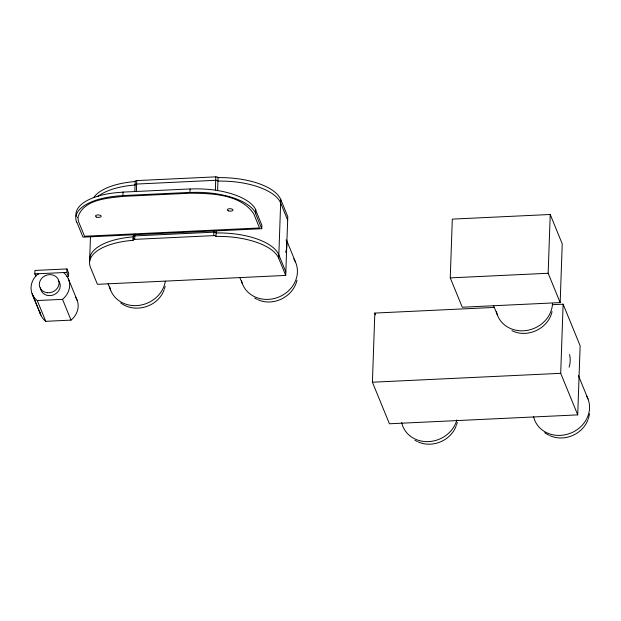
<?xml version="1.0" encoding="UTF-8"?>
<svg xmlns="http://www.w3.org/2000/svg" width="621" height="621" viewBox="0 0 621 621"><rect width="100%" height="100%" fill="white"/><g stroke="black" fill="none" stroke-linecap="round" stroke-linejoin="round"><path stroke-width="0.93" d="M35.824 276.353L34.823 273.908L34.939 270.445L66.952 268.932L68.621 273.007L68.496 276.469L66.812 276.547M68.496 276.469L66.827 272.394L66.952 268.932M89.665 259.423L90.472 236.368M134.842 191.672L135.192 181.495A1.91 0.815 2 0 1 136.744 180.587L215.829 176.853A1.91 0.815 2 0 1 218.041 177.575L218.064 177.637A57.396 24.53 2 0 1 280.77 199.535L287.779 216.651L285.722 275.429L97.427 284.325L90.425 267.209A57.396 24.53 2 0 1 133.166 240.319L133.368 234.435M133.166 240.319L133.142 240.265A1.91 0.815 2 0 1 134.695 239.364L134.881 233.985M136.356 191.726L136.744 180.587M285.722 275.429L278.72 258.313A57.396 24.53 2 0 0 216.015 236.407A1.91 0.815 2 0 0 213.771 235.623L213.966 230.251M215.371 189.917L215.829 176.853M216.015 236.407L216.217 230.515M217.606 190.818L218.041 177.575M261.751 228.707L261.876 225.244L255.705 210.162L255.58 213.616L261.751 228.707L82.973 237.152L76.802 222.062M278.72 258.313L280.77 199.535M552.504 304.678L563.123 304.174L580.138 345.742L577.724 414.882L389.429 423.778L372.414 382.21L374.828 313.069L494.564 307.411M450.256 277.882L452.305 219.112L550.222 214.486L562.23 243.828L560.173 302.598L462.265 307.224L450.256 277.882L548.164 273.263L560.173 302.598M548.164 273.263L550.222 214.486M577.724 414.882L560.709 373.322L563.123 304.174M589.593 413.765L588.382 418.616M164.456 288.843L165.194 286.436M296.993 280.211C293.291 296.877 273.193 306.844 257.707 299.609M456.575 424.842L457.312 422.435M552.069 311.618C548.304 328.641 527.501 338.538 511.937 330.659M164.107 289.72C158.246 306.782 135.106 313.815 120.715 302.955M456.218 425.719C450.986 440.607 432.34 448.447 418.026 441.834M588.025 419.493C582.793 434.382 564.147 442.222 549.826 435.608M134.695 239.364L213.771 235.623M34.823 273.908L66.827 272.394M38.401 274.257L38.192 273.745A19.608 17.411 -22.3 0 0 37.26 300.541L62.519 299.345L71.027 320.125L45.76 321.321A19.608 17.411 -22.3 0 1 39.822 311.734M372.414 382.21L560.709 373.322M548.98 435.243L544.633 432.728M254.61 298.088L256.861 299.244M414.921 440.32L417.172 441.469M239.869 277.587L242.4 283.766M108.062 283.813L110.592 289.991M578.454 375.62L588.002 398.946M493.555 305.625L497.545 315.375M374.828 313.069L375.558 314.839M287.655 220.113L280.653 202.997A57.396 24.53 2 0 0 217.948 181.091A1.91 0.815 2 0 0 215.704 180.307L136.62 184.049A1.91 0.815 2 0 0 135.075 184.949L135.099 185.004A57.396 24.53 2 0 0 97.908 196.477M286.77 240.676L295.526 262.085M285.846 271.967L278.837 254.858A57.396 24.53 2 0 0 216.131 232.953L216.116 232.898A1.91 0.815 2 0 0 213.896 232.169L134.811 235.902A1.91 0.815 2 0 0 133.267 236.811L133.282 236.865A57.396 24.53 2 0 0 89.766 260.89M135.192 181.495L135.215 181.549A57.396 24.53 2 0 0 93.88 197.346M68.294 278.619L77.159 300.277M37.26 300.541L45.76 321.321M32.424 294.47L40.924 315.251M32.059 293.601L40.567 314.381M132.809 238.782A55.564 23.745 2 0 1 134.012 238.643M286.134 239.822A28.698 25.477 -22.3 0 1 285.676 252.413M293.756 258.81A28.698 25.477 -22.3 0 1 278.976 296.97A28.698 25.477 -22.3 0 1 241.445 280.529M165.349 281.189A28.698 25.477 -22.3 0 1 138.087 305.493A28.698 25.477 -22.3 0 1 109.638 286.755M189.995 192.502A56.402 24.103 2 0 1 255.829 213.608M76.554 222.077A56.402 24.103 2 0 1 122.942 195.669M190.111 189.04A56.402 24.103 2 0 1 255.953 210.146M76.073 216.457A56.402 24.103 2 0 1 123.067 192.207M58.234 280.459A10.045 8.919 -22.3 0 1 53.786 294.781A10.045 8.919 -22.3 0 1 40.481 287.826M63.458 272.549A19.608 17.411 -22.3 0 1 62.519 299.345M75.382 296.9A19.608 17.411 -22.3 0 1 71.027 320.125M456.901 419.889A28.698 25.477 -22.3 0 1 428.583 441.609A28.698 25.477 -22.3 0 1 401.702 422.497M569.558 354.552A28.698 25.477 -22.3 0 1 569.115 367.228M586.519 395.856A28.698 25.477 -22.3 0 1 570.319 433.279A28.698 25.477 -22.3 0 1 533.509 416.272M552.496 303.529A28.698 25.477 -22.3 0 1 526.375 330.504A28.698 25.477 -22.3 0 1 496.458 311.68M123.02 192.106L122.904 195.561L189.948 192.394L190.065 188.939L123.02 192.106M77.881 217.466L78.479 221.449L84.526 236.244L259.539 227.977L253.702 213.709C240.18 194.031 211.932 193.41 190.282 193.209L123.237 196.376C107.588 198.146 83.206 199.341 77.881 217.466M228.45 210.876A2.872 1.226 2 0 0 232.984 210.139A2.872 1.226 2 0 0 228.963 208.78A2.872 1.226 2 0 0 228.45 210.876M96.643 217.102A2.872 1.226 2 0 0 101.176 216.364A2.872 1.226 2 0 0 97.155 215.006A2.872 1.226 2 0 0 96.643 217.102M47.429 292.739A10.045 8.919 -22.3 0 0 58.498 279.916A10.045 8.919 -22.3 0 0 41.638 278.425A10.045 8.919 -22.3 0 0 47.429 292.739"/></g></svg>
